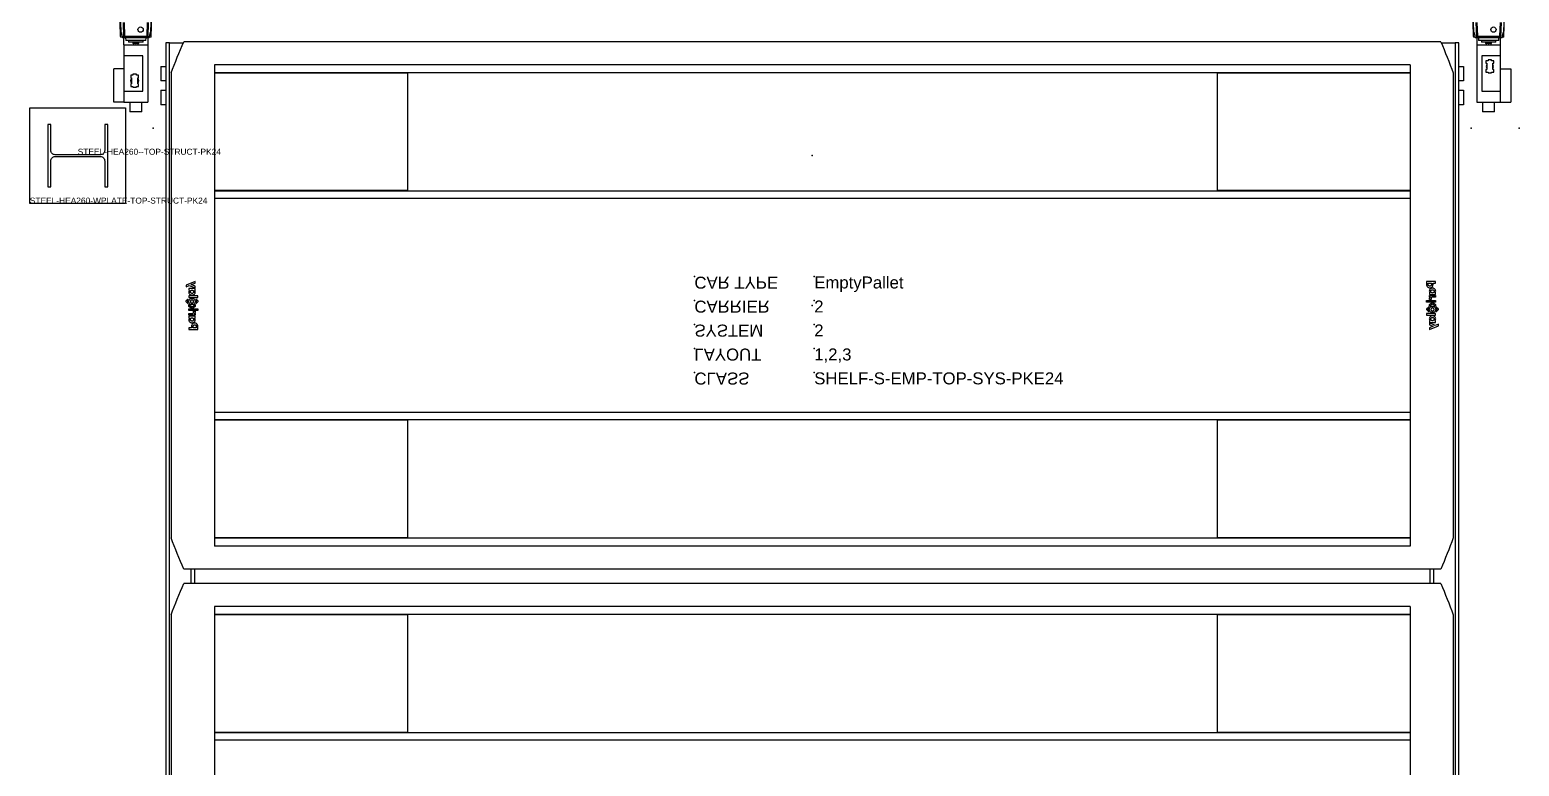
# Model space of a CAD drawing. Header units: millimetres. Extents: x 1005 to 7315, y -2950 to 6147.
# Drawn here: x 1635 to 2257, y -992 to -685 of the extents above; entities that cross this region are included whole.
import ezdxf

# ---------------------------------------------------------------- set-up
doc = ezdxf.new("R2010")
doc.units = ezdxf.units.MM
doc.linetypes.add('PHANTOM', pattern=[12.7, 6.35, -1.27, 1.27, -1.27, 1.27, -1.27])
for name, color, linetype in [('PK24-LOGO', 7, 'Continuous'), ('PK24E', 7, 'Continuous'), ('PK24E-DATA', 7, 'Continuous'), ('PK24E-STRUCT-STEEL', 254, 'Continuous'), ('PKE24E-HIDDEN', 7, 'Continuous')]:
    doc.layers.add(name, color=color, linetype=linetype)
for name, color, linetype, true_color in [('PK24E-COMP-PALLET', 132, 'Continuous', 0x00b7c8), ('PK24E-HELPER', 253, 'PHANTOM', 0xa1a1a1), ('PK24E-SYS-LIFT', 31, 'Continuous', 0xffcc5a), ('PK24E-SYS-SHELF', 31, 'Continuous', 0xffcc5a)]:
    doc.layers.add(name, color=color, linetype=linetype, true_color=true_color)
doc.styles.get("Standard").update_dxf_attribs({"font": 'arial.ttf'})

# ---------------------------------------------------------------- blocks, each defined once
blk = doc.blocks.new('ELIFTTT-CHASIS--TOP-COMP-PKE24')
at = {"layer": 'PK24E-HELPER'}
blk.add_point((0, -167.5), dxfattribs=at)
at = {"layer": 'PK24E-SYS-LIFT'}
for p, q in [((-288.64, -117.85), (-288.75, -111.75)), ((-288.71, -111.75), (-288.56, -116.1)), ((-275.94, -116.1), (-275.79, -111.75)), ((-275.86, -117.85), (-275.75, -111.75)), ((275.86, -117.85), (275.75, -111.75)), ((275.79, -111.75), (275.94, -116.1)), ((288.56, -116.1), (288.71, -111.75)), ((288.64, -117.85), (288.75, -111.75)), ((-288.32, -116.1), (-288.56, -116.1)), ((-287.89, -118.05), (-288.44, -118.05)), ((-287.24, -117.91), (-287.46, -111.91)), ((-287.24, -117.91), (-286.95, -117.61)), ((-277.26, -117.91), (-287.24, -117.91)), ((-287.24, -117.91), (-287.22, -118.3)), ((-287.16, -111.91), (-286.95, -117.61)), ((-286.95, -117.61), (-277.55, -117.61)), ((-277.55, -117.61), (-277.34, -111.91)), ((-277.55, -117.61), (-277.26, -117.91)), ((-277.28, -118.3), (-277.26, -117.91)), ((-277.04, -111.91), (-277.26, -117.91)), ((-276.06, -118.05), (-276.61, -118.05)), ((-275.94, -116.1), (-276.18, -116.1)), ((-275.96, -115.62), (-275.92, -115.63)), ((276.18, -116.1), (275.94, -116.1)), ((276.61, -118.05), (276.06, -118.05)), ((277.26, -117.91), (277.04, -111.91)), ((277.26, -117.91), (277.55, -117.61)), ((287.24, -117.91), (277.26, -117.91)), ((277.26, -117.91), (277.28, -118.3)), ((277.34, -111.91), (277.55, -117.61)), ((277.55, -117.61), (286.95, -117.61)), ((286.95, -117.61), (287.16, -111.91)), ((286.95, -117.61), (287.24, -117.91)), ((287.22, -118.3), (287.24, -117.91)), ((287.46, -111.91), (287.24, -117.91)), ((288.44, -118.05), (287.89, -118.05)), ((288.56, -116.1), (288.32, -116.1)), ((288.54, -115.62), (288.58, -115.63)), ((-287.22, -118.3), (-287.82, -118.3)), ((-287.25, -121.25), (-287.25, -118.3)), ((-287.25, -121.25), (-277.25, -121.25)), ((-287.25, -121.25), (-287.25, -125.85)), ((-277.28, -118.3), (-287.22, -118.3)), ((-286.53, -118.3), (-286.47, -119.4)), ((-278.03, -119.4), (-286.47, -119.4)), ((-285.25, -119.4), (-285.25, -120.1)), ((-279.25, -120.1), (-285.25, -120.1)), ((-283.5, -120.1), (-283.5, -120.6)), ((-283.5, -120.6), (-283.4, -120.7)), ((-283.5, -120.6), (-281, -120.6)), ((-281.1, -120.7), (-283.4, -120.7)), ((-283.25, -120.7), (-283.25, -121.25)), ((-281.25, -121.25), (-281.25, -120.7)), ((-281.1, -120.7), (-281, -120.6)), ((-281, -120.6), (-281, -120.1)), ((-279.25, -120.1), (-279.25, -119.4)), ((-278.03, -119.4), (-277.97, -118.3)), ((-276.68, -118.3), (-277.28, -118.3)), ((-277.25, -118.3), (-277.25, -121.25)), ((-277.25, -121.25), (-277.25, -145.25)), ((277.28, -118.3), (276.68, -118.3)), ((277.25, -118.3), (277.25, -121.25)), ((277.25, -121.25), (287.25, -121.25)), ((277.25, -121.25), (277.25, -145.25)), ((287.22, -118.3), (277.28, -118.3)), ((277.97, -118.3), (278.03, -119.4)), ((286.47, -119.4), (278.03, -119.4)), ((279.25, -119.4), (279.25, -120.1)), ((285.25, -120.1), (279.25, -120.1)), ((281, -120.1), (281, -120.6)), ((281, -120.6), (281.1, -120.7)), ((281, -120.6), (283.5, -120.6)), ((283.4, -120.7), (281.1, -120.7)), ((281.25, -120.7), (281.25, -121.25)), ((283.25, -121.25), (283.25, -120.7)), ((283.4, -120.7), (283.5, -120.6)), ((283.5, -120.6), (283.5, -120.1)), ((285.25, -120.1), (285.25, -119.4)), ((286.47, -119.4), (286.53, -118.3)), ((287.82, -118.3), (287.22, -118.3)), ((287.25, -121.25), (287.25, -118.3)), ((287.25, -125.85), (287.25, -121.25)), ((-279.35, -125.85), (-287.25, -125.85)), ((-287.25, -125.85), (-287.25, -140.65)), ((-279.35, -140.65), (-279.35, -125.85)), ((287.25, -125.85), (279.35, -125.85)), ((279.35, -125.85), (279.35, -140.65)), ((281.1, -127.88), (281.1, -128.98)), ((282.02, -127.88), (281.1, -127.88)), ((281.1, -128.98), (281.48, -128.98)), ((281.48, -128.98), (281.48, -131.52)), ((282.02, -127.55), (282.02, -127.88)), ((283.48, -127.55), (282.02, -127.55)), ((283.48, -127.88), (283.48, -127.55)), ((284.4, -127.88), (283.48, -127.88)), ((284.02, -128.98), (284.4, -128.98)), ((284.02, -131.52), (284.02, -128.98)), ((284.4, -128.98), (284.4, -127.88)), ((287.25, -140.65), (287.25, -125.85)), ((-291.45, -145.25), (-291.45, -131.25)), ((-287.25, -131.25), (-291.45, -131.25)), ((-284.4, -133.88), (-284.4, -134.98)), ((-283.48, -133.88), (-284.4, -133.88)), ((-284.4, -134.98), (-284.02, -134.98)), ((-284.02, -134.98), (-284.02, -137.52)), ((-282.02, -133.55), (-283.48, -133.55)), ((-283.48, -133.55), (-283.48, -133.88)), ((-282.02, -133.88), (-282.02, -133.55)), ((-281.1, -133.88), (-282.02, -133.88)), ((-281.48, -134.98), (-281.1, -134.98)), ((-281.48, -137.52), (-281.48, -134.98)), ((-281.1, -134.98), (-281.1, -133.88)), ((281.1, -131.52), (281.1, -132.62)), ((281.48, -131.52), (281.1, -131.52)), ((281.1, -132.62), (282.02, -132.62)), ((282.02, -132.62), (282.02, -132.95)), ((282.02, -132.95), (283.48, -132.95)), ((283.48, -132.62), (284.4, -132.62)), ((283.48, -132.95), (283.48, -132.62)), ((284.4, -131.52), (284.02, -131.52)), ((284.4, -132.62), (284.4, -131.52)), ((287.25, -131.25), (291.45, -131.25)), ((291.45, -131.25), (291.45, -145.25)), ((-287.25, -140.65), (-279.35, -140.65)), ((-287.25, -140.65), (-287.25, -145.25)), ((-284.4, -137.52), (-284.4, -138.62)), ((-284.02, -137.52), (-284.4, -137.52)), ((-284.4, -138.62), (-283.48, -138.62)), ((-283.48, -138.62), (-283.48, -138.95)), ((-283.48, -138.95), (-282.02, -138.95)), ((-282.02, -138.62), (-281.1, -138.62)), ((-282.02, -138.95), (-282.02, -138.62)), ((-281.1, -137.52), (-281.48, -137.52)), ((-281.1, -138.62), (-281.1, -137.52)), ((279.35, -140.65), (287.25, -140.65)), ((287.25, -145.25), (287.25, -140.65)), ((-287.25, -145.25), (-291.45, -145.25)), ((-287.25, -145.25), (-277.25, -145.25)), ((-284.75, -145.25), (-284.75, -149.25)), ((-279.75, -149.25), (-279.75, -145.25)), ((277.25, -145.25), (287.25, -145.25)), ((279.75, -145.25), (279.75, -149.25)), ((284.75, -149.25), (284.75, -145.25)), ((287.25, -145.25), (291.45, -145.25)), ((-279.75, -149.25), (-284.75, -149.25)), ((284.75, -149.25), (279.75, -149.25))]:
    blk.add_line(p, q, dxfattribs=at)
for centre in [(-280.25, -114.91), (284.25, -114.91)]:
    blk.add_circle(centre, 1.1, dxfattribs=at)
for centre, radius, start, end in [((-288.44, -117.85), 0.2, 181, 270), ((-287.75, -117), 0.45, 155.42532, 227.75474), ((-276.75, -117), 0.45, 312.24526, 24.57468), ((-276.06, -117.85), 0.2, 270, 359), ((276.06, -117.85), 0.2, 181, 270), ((276.75, -117), 0.45, 155.42532, 227.75474), ((287.75, -117), 0.45, 312.24526, 24.57468), ((288.44, -117.85), 0.2, 270, 359), ((282.75, -130.25), 1.5, 147.85095, 212.14905), ((282.75, -130.25), 1.5, 327.85095, 32.14905), ((-282.75, -136.25), 1.72, 137.62997, 222.37003), ((-282.75, -136.25), 1.72, 317.62997, 42.37003)]:
    blk.add_arc(centre, radius, start, end, dxfattribs=at)
for centre, start_param, end_param in [((-258.83, -111.06), 1.745058, 1.81444), ((-305.67, -111.06), 4.468745, 4.538127), ((305.67, -111.06), 1.745058, 1.81444), ((258.83, -111.06), 4.468745, 4.538127)]:
    blk.add_ellipse(centre, major_axis=(0, 29.91), ratio=0.99939, start_param=start_param, end_param=end_param, dxfattribs=at)
for points, knots in [([(-288.32, -116.1), (-288.31, -116.11), (-288.29, -116.12), (-288.28, -116.18), (-288.27, -116.23), (-288.26, -116.25)], [0, 0, 0, 0, 0.43316, 0.866317, 1, 1, 1, 1]), ([(-276.24, -116.25), (-276.23, -116.21), (-276.21, -116.14), (-276.19, -116.1), (-276.19, -116.1), (-276.18, -116.1)], [0, 0, 0, 0, 0.432931, 0.865827, 1, 1, 1, 1]), ([(-275.92, -114.19), (-275.92, -114.19), (-275.93, -114.2), (-275.94, -114.28), (-275.96, -114.44), (-275.97, -114.66), (-275.99, -114.9), (-275.99, -115.15), (-275.99, -115.36), (-275.98, -115.53), (-275.97, -115.62), (-275.97, -115.62), (-275.96, -115.61)], [0, 0, 0, 0, 0.009511, 0.124894, 0.240611, 0.356456, 0.472081, 0.587302, 0.702221, 0.817124, 0.932235, 1, 1, 1, 1]), ([(-275.89, -114.18), (-275.89, -114.18), (-275.89, -114.16), (-275.89, -114.22), (-275.9, -114.37), (-275.9, -114.62), (-275.9, -114.9), (-275.91, -115.18), (-275.91, -115.43), (-275.92, -115.58), (-275.92, -115.64), (-275.92, -115.63), (-275.92, -115.63)], [0, 0, 0, 0, 0.000422, 0.125216, 0.249969, 0.374831, 0.499914, 0.625089, 0.750116, 0.875001, 0.999834, 1, 1, 1, 1]), ([(-275.92, -115.24), (-275.92, -115.23), (-275.92, -115.15), (-275.91, -114.97), (-275.9, -114.73), (-275.9, -114.53), (-275.9, -114.43), (-275.9, -114.39)], [0, 0, 0, 0, 0.041978, 0.30628, 0.570431, 0.834353, 1, 1, 1, 1]), ([(276.18, -116.1), (276.19, -116.11), (276.21, -116.12), (276.22, -116.18), (276.23, -116.23), (276.24, -116.25)], [0, 0, 0, 0, 0.43316, 0.866325, 1, 1, 1, 1]), ([(288.26, -116.25), (288.27, -116.21), (288.29, -116.14), (288.31, -116.1), (288.31, -116.1), (288.32, -116.1)], [0, 0, 0, 0, 0.432931, 0.865827, 1, 1, 1, 1]), ([(288.58, -114.19), (288.58, -114.19), (288.57, -114.2), (288.56, -114.28), (288.54, -114.44), (288.53, -114.66), (288.51, -114.9), (288.51, -115.15), (288.51, -115.36), (288.52, -115.53), (288.53, -115.62), (288.53, -115.62), (288.54, -115.61)], [0, 0, 0, 0, 0.009511, 0.124893, 0.240611, 0.356456, 0.472081, 0.587302, 0.702221, 0.817124, 0.932235, 1, 1, 1, 1]), ([(288.61, -114.18), (288.61, -114.18), (288.61, -114.16), (288.61, -114.22), (288.6, -114.37), (288.6, -114.62), (288.6, -114.9), (288.59, -115.18), (288.59, -115.43), (288.58, -115.58), (288.58, -115.64), (288.58, -115.63), (288.58, -115.63)], [0, 0, 0, 0, 0.000422, 0.125216, 0.249969, 0.374831, 0.499914, 0.625089, 0.750116, 0.875001, 0.999834, 1, 1, 1, 1]), ([(288.58, -115.24), (288.58, -115.23), (288.58, -115.15), (288.59, -114.97), (288.6, -114.73), (288.6, -114.53), (288.6, -114.43), (288.6, -114.39)], [0, 0, 0, 0, 0.041978, 0.306281, 0.570431, 0.834353, 1, 1, 1, 1]), ([(-287.83, -118.28), (-287.83, -118.28), (-287.83, -118.3), (-287.82, -118.3), (-287.82, -118.3)], [0, 0, 0, 0, 0.485402, 1, 1, 1, 1]), ([(-282.09, -121.25), (-282.11, -121.24), (-282.16, -121.21), (-282.25, -121.2), (-282.34, -121.21), (-282.39, -121.24), (-282.41, -121.25)], [0, 0, 0, 0, 0.230406, 0.49981, 0.78779, 1, 1, 1, 1]), ([(-276.68, -118.3), (-276.68, -118.3), (-276.67, -118.3), (-276.67, -118.28), (-276.67, -118.28)], [0, 0, 0, 0, 0.487803, 1, 1, 1, 1]), ([(276.67, -118.28), (276.67, -118.28), (276.67, -118.3), (276.68, -118.3), (276.68, -118.3)], [0, 0, 0, 0, 0.485402, 1, 1, 1, 1]), ([(282.41, -121.25), (282.39, -121.24), (282.34, -121.21), (282.25, -121.2), (282.16, -121.21), (282.11, -121.24), (282.09, -121.25)], [0, 0, 0, 0, 0.230406, 0.49981, 0.78779, 1, 1, 1, 1]), ([(287.82, -118.3), (287.82, -118.3), (287.83, -118.3), (287.83, -118.28), (287.83, -118.28)], [0, 0, 0, 0, 0.487803, 1, 1, 1, 1])]:
    blk.add_open_spline(points, degree=3, knots=knots, dxfattribs=at)
blk = doc.blocks.new('STEEL-HEA260--TOP-STRUCT-PK24')
at = {"layer": 'PK24E-STRUCT-STEEL', "color": 8, "true_color": 0x808080}
blk.add_lwpolyline([(11.25, 13), (11.25, 2.175, -0.4142136), (9.45, 0.375), (-9.45, 0.375, -0.4142136), (-11.25, 2.175), (-11.25, 13), (-12.5, 13), (-12.5, -13), (-11.25, -13), (-11.25, -2.175, -0.4142136), (-9.45, -0.375), (9.45, -0.375, -0.4142136), (11.25, -2.175), (11.25, -13), (12.5, -13), (12.5, 13)], format="xyb", close=True, dxfattribs=at)
at = {"layer": 'PKE24E-HIDDEN'}
blk.add_attdef('COMP_TYPE', (0, 0.375), '', height=2.5, dxfattribs=at)
blk = doc.blocks.new('STEEL-HEA260-WPLATE-TOP-STRUCT-PK24')
at = {"layer": 'PK24E-STRUCT-STEEL', "color": 8, "true_color": 0x808080}
blk.add_lwpolyline([(-20, 20), (20, 20), (20, -20), (-20, -20)], close=True, dxfattribs=at)
blk.add_blockref('STEEL-HEA260--TOP-STRUCT-PK24', (0, 0)).add_auto_attribs({'COMP_TYPE': 'STEEL-HEA260--TOP-STRUCT-PK24'})
at = {"layer": 'PK24E-DATA'}
blk.add_attdef('COMP_TYPE', (-20, -20), '', height=2.5, dxfattribs=at)
blk = doc.blocks.new('ELIFT-COLUMNS--TOP-COMP-PKE24')
for p in [(-306.5, -167.5), (323.5, -167.5)]:
    blk.add_blockref('STEEL-HEA260-WPLATE-TOP-STRUCT-PK24', p).add_auto_attribs({'COMP_TYPE': 'STEEL-HEA260-WPLATE-TOP-STRUCT-PK24'})
blk = doc.blocks.new('ELIFTTT---TOP-SYS-PKE24')
for name in ['ELIFT-COLUMNS--TOP-COMP-PKE24', 'ELIFTTT-CHASIS--TOP-COMP-PKE24']:
    blk.add_blockref(name, (0, 0))
at = {"layer": 'PK24E-DATA'}
for tag, p in [('COMP_TYPE', (3.47, 12.51)), ('LAYOUT_ID', (3.47, 2.51)), ('SYSTEM_ID', (3.47, -7.49)), ('CARRIER_ID', (3.47, -17.49)), ('CON_CARS', (3.47, -27.49))]:
    blk.add_attdef(tag, p, '', height=5, dxfattribs=at)
blk = doc.blocks.new('LOGO----DECOR-PK24')
at = {"layer": 'PK24-LOGO'}
for p, q in [((-10, 2.13), (-8.71, 2.13)), ((-10, -1.62), (-10, 2.13)), ((-9.29, 1.47), (-9.29, 0.11)), ((-8.76, 1.47), (-9.29, 1.47)), ((-9.29, 0.11), (-8.76, 0.11)), ((-8.61, 1.46), (-8.76, 1.47)), ((-8.76, 0.11), (-8.61, 0.13)), ((-8.71, 2.13), (-8.43, 2.11)), ((-8.48, 1.42), (-8.61, 1.46)), ((-8.61, 0.13), (-8.48, 0.17)), ((-8.36, 1.35), (-8.48, 1.42)), ((-8.48, 0.17), (-8.36, 0.23)), ((-8.43, 2.11), (-8.3, 2.07)), ((-8.26, 1.27), (-8.36, 1.35)), ((-8.36, 0.23), (-8.26, 0.31)), ((-8.3, 2.07), (-8.17, 2.03)), ((-8.19, 1.17), (-8.26, 1.27)), ((-8.26, 0.31), (-8.19, 0.41)), ((-8.13, 1.05), (-8.19, 1.17)), ((-8.19, 0.41), (-8.13, 0.53)), ((-8.17, 2.03), (-7.94, 1.9)), ((-8.09, 0.93), (-8.13, 1.05)), ((-8.13, 0.53), (-8.09, 0.66)), ((-8.08, 0.79), (-8.09, 0.93)), ((-8.09, 0.66), (-8.08, 0.79)), ((-7.94, 1.9), (-7.74, 1.74)), ((-7.74, 1.74), (-7.58, 1.55)), ((-7.58, 0.04), (-7.74, -0.16)), ((-7.58, 1.55), (-7.46, 1.32)), ((-7.46, 0.27), (-7.58, 0.04)), ((-7.46, 1.32), (-7.38, 1.06)), ((-7.38, 0.52), (-7.46, 0.27)), ((-7.38, 1.06), (-7.36, 0.79)), ((-7.36, 0.79), (-7.38, 0.52)), ((-7.19, -0.02), (-7.16, 0.13)), ((-7.16, 0.13), (-7.11, 0.26)), ((-7.11, 0.26), (-6.98, 0.49)), ((-6.98, 0.49), (-6.82, 0.68)), ((-6.82, 0.68), (-6.62, 0.82)), ((-6.62, 0.82), (-6.41, 0.92)), ((-6.42, 0.06), (-6.48, -0.05)), ((-6.33, 0.17), (-6.42, 0.06)), ((-6.41, 0.92), (-6.19, 0.98)), ((-6.23, 0.25), (-6.33, 0.17)), ((-6.11, 0.31), (-6.23, 0.25)), ((-6.19, 0.98), (-5.97, 1)), ((-5.98, 0.35), (-6.11, 0.31)), ((-5.84, 0.36), (-5.98, 0.35)), ((-5.97, 1), (-5.74, 0.98)), ((-5.71, 0.35), (-5.84, 0.36)), ((-5.74, 0.98), (-5.53, 0.92)), ((-5.58, 0.31), (-5.71, 0.35)), ((-5.47, 0.24), (-5.58, 0.31)), ((-5.53, 0.92), (-5.35, 0.82)), ((-5.37, 0.16), (-5.47, 0.24)), ((-5.29, 0.06), (-5.37, 0.16)), ((-5.35, 0.82), (-5.21, 0.7)), ((-5.23, -0.06), (-5.29, 0.06)), ((-5.21, 0.7), (-5.21, 0.95)), ((-5.21, 0.95), (-4.5, 0.95)), ((-4.5, 0.95), (-4.5, -1.62)), ((-3.41, 0.95), (-4.11, 0.95)), ((-4.11, 0.95), (-4.11, -1.62)), ((-3.41, 0.53), (-3.41, 0.95)), ((-3.36, 0.62), (-3.41, 0.53)), ((-3.37, -0.03), (-3.32, 0.06)), ((-3.29, 0.71), (-3.36, 0.62)), ((-3.32, 0.06), (-3.26, 0.13)), ((-3.22, 0.78), (-3.29, 0.71)), ((-3.26, 0.13), (-3.19, 0.19)), ((-3.14, 0.84), (-3.22, 0.78)), ((-3.19, 0.19), (-3.11, 0.23)), ((-3.05, 0.89), (-3.14, 0.84)), ((-3.11, 0.23), (-3.02, 0.26)), ((-2.94, 0.92), (-3.05, 0.89)), ((-3.02, 0.26), (-2.92, 0.27)), ((-2.83, 0.94), (-2.94, 0.92)), ((-2.92, 0.27), (-2.42, 0.27)), ((-2.7, 0.95), (-2.83, 0.94)), ((-2.42, 0.95), (-2.7, 0.95)), ((-2.42, 0.27), (-2.42, 0.95)), ((-1.42, 2.13), (-2.13, 2.13)), ((-2.13, 2.13), (-2.13, -1.62)), ((-1.42, -1.62), (-1.42, 2.13)), ((-0.37, 0.95), (-1.42, -0.33)), ((-0.61, -0.33), (0.44, 0.95)), ((0.44, 0.95), (-0.37, 0.95)), ((0.44, 0.19), (0.36, -0.06)), ((0.56, 0.41), (0.44, 0.19)), ((0.72, 0.61), (0.56, 0.41)), ((0.92, 0.77), (0.72, 0.61)), ((0.77, 1.32), (0.79, 1.37)), ((0.78, 1.26), (0.77, 1.32)), ((0.81, 1.24), (0.78, 1.26)), ((0.79, 1.37), (1.61, 2.19)), ((0.85, 1.23), (0.81, 1.24)), ((0.89, 1.24), (0.85, 1.23)), ((1.07, 1.32), (0.89, 1.24)), ((1.15, 0.9), (0.92, 0.77)), ((1.27, 1.37), (1.07, 1.32)), ((1.07, -0.08), (1.13, 0.03)), ((1.13, 0.03), (1.21, 0.12)), ((1.4, 0.98), (1.15, 0.9)), ((1.21, 0.12), (1.3, 0.2)), ((1.46, 1.41), (1.27, 1.37)), ((1.3, 0.2), (1.41, 0.26)), ((1.67, 1), (1.4, 0.98)), ((1.41, 0.26), (1.54, 0.3)), ((1.67, 1.42), (1.46, 1.41)), ((1.54, 0.3), (1.67, 0.31)), ((1.61, 2.19), (1.67, 2.21)), ((1.67, 2.21), (1.73, 2.19)), ((1.87, 1.41), (1.67, 1.42)), ((1.94, 0.98), (1.67, 1)), ((1.67, 0.31), (1.8, 0.3)), ((1.73, 2.19), (2.54, 1.37)), ((1.8, 0.3), (1.92, 0.26)), ((2.07, 1.37), (1.87, 1.41)), ((1.92, 0.26), (2.03, 0.2)), ((2.19, 0.9), (1.94, 0.98)), ((2.03, 0.2), (2.13, 0.12)), ((2.26, 1.32), (2.07, 1.37)), ((2.13, 0.12), (2.2, 0.03)), ((2.41, 0.77), (2.19, 0.9)), ((2.2, 0.03), (2.26, -0.08)), ((2.45, 1.24), (2.26, 1.32)), ((2.61, 0.61), (2.41, 0.77)), ((2.48, 1.23), (2.45, 1.24)), ((2.52, 1.24), (2.48, 1.23)), ((2.55, 1.26), (2.52, 1.24)), ((2.54, 1.37), (2.57, 1.32)), ((2.57, 1.32), (2.55, 1.26)), ((2.78, 0.41), (2.61, 0.61)), ((2.9, 0.19), (2.78, 0.41)), ((2.98, -0.06), (2.9, 0.19)), ((3.31, 2.13), (4.01, 2.13)), ((3.31, -1.62), (3.31, 2.13)), ((4.01, 2.13), (4.01, -1.62)), ((4.37, -0.02), (4.4, 0.13)), ((4.4, 0.13), (4.45, 0.26)), ((4.45, 0.26), (4.58, 0.49)), ((4.58, 0.49), (4.74, 0.68)), ((4.74, 0.68), (4.93, 0.82)), ((4.93, 0.82), (5.15, 0.92)), ((5.14, 0.06), (5.08, -0.05)), ((5.23, 0.17), (5.14, 0.06)), ((5.15, 0.92), (5.37, 0.98)), ((5.33, 0.25), (5.23, 0.17)), ((5.45, 0.31), (5.33, 0.25)), ((5.37, 0.98), (5.59, 1)), ((5.58, 0.35), (5.45, 0.31)), ((5.72, 0.36), (5.58, 0.35)), ((5.59, 1), (5.82, 0.98)), ((5.85, 0.35), (5.72, 0.36)), ((5.82, 0.98), (6.03, 0.92)), ((5.98, 0.31), (5.85, 0.35)), ((6.09, 0.24), (5.98, 0.31)), ((6.03, 0.92), (6.21, 0.82)), ((6.19, 0.16), (6.09, 0.24)), ((6.27, 0.06), (6.19, 0.16)), ((6.21, 0.82), (6.35, 0.7)), ((6.32, -0.06), (6.27, 0.06)), ((6.35, 0.7), (6.35, 0.95)), ((6.35, 0.95), (7.06, 0.95)), ((7.06, 0.95), (7.06, -1.62)), ((8.33, -1.51), (7.31, 0.95)), ((7.31, 0.95), (8.05, 0.95)), ((8.05, 0.95), (8.68, -0.63)), ((10, 0.95), (8.51, -2.81)), ((8.68, -0.63), (9.27, 0.95)), ((9.27, 0.95), (10, 0.95)), ((-9.29, -1.62), (-10, -1.62)), ((-8.71, -0.55), (-9.29, -0.55)), ((-9.29, -0.55), (-9.29, -1.62)), ((-8.43, -0.52), (-8.71, -0.55)), ((-8.3, -0.49), (-8.43, -0.52)), ((-8.17, -0.44), (-8.3, -0.49)), ((-7.94, -0.32), (-8.17, -0.44)), ((-7.74, -0.16), (-7.94, -0.32)), ((-7.22, -0.33), (-7.21, -0.17)), ((-7.21, -0.5), (-7.22, -0.33)), ((-7.21, -0.17), (-7.19, -0.02)), ((-7.19, -0.65), (-7.21, -0.5)), ((-7.16, -0.79), (-7.19, -0.65)), ((-7.1, -0.92), (-7.16, -0.79)), ((-6.97, -1.15), (-7.1, -0.92)), ((-6.81, -1.34), (-6.97, -1.15)), ((-6.62, -1.48), (-6.81, -1.34)), ((-6.41, -1.59), (-6.62, -1.48)), ((-6.52, -0.18), (-6.53, -0.33)), ((-6.53, -0.33), (-6.52, -0.47)), ((-6.48, -0.05), (-6.52, -0.18)), ((-6.52, -0.47), (-6.48, -0.6)), ((-6.48, -0.6), (-6.42, -0.72)), ((-6.42, -0.72), (-6.33, -0.82)), ((-6.19, -1.65), (-6.41, -1.59)), ((-6.33, -0.82), (-6.23, -0.9)), ((-6.23, -0.9), (-6.11, -0.97)), ((-5.98, -1.67), (-6.19, -1.65)), ((-6.11, -0.97), (-5.98, -1.01)), ((-5.98, -1.01), (-5.84, -1.02)), ((-5.74, -1.65), (-5.98, -1.67)), ((-5.84, -1.02), (-5.71, -1.01)), ((-5.53, -1.57), (-5.74, -1.65)), ((-5.71, -1.01), (-5.58, -0.97)), ((-5.58, -0.97), (-5.47, -0.9)), ((-5.35, -1.47), (-5.53, -1.57)), ((-5.47, -0.9), (-5.37, -0.82)), ((-5.37, -0.82), (-5.29, -0.72)), ((-5.21, -1.33), (-5.35, -1.47)), ((-5.29, -0.72), (-5.23, -0.6)), ((-5.2, -0.19), (-5.23, -0.06)), ((-5.23, -0.6), (-5.2, -0.47)), ((-5.21, -1.62), (-5.21, -1.33)), ((-5.21, -1.33), (-5.21, -1.33)), ((-4.5, -1.62), (-5.21, -1.62)), ((-5.19, -0.33), (-5.2, -0.19)), ((-5.2, -0.47), (-5.19, -0.33)), ((-4.11, -1.62), (-3.41, -1.62)), ((-3.41, -0.21), (-3.4, -0.12)), ((-3.41, -1.62), (-3.41, -0.21)), ((-3.4, -0.12), (-3.37, -0.03)), ((-2.13, -1.62), (-1.42, -1.62)), ((-1.42, -0.33), (-0.37, -1.62)), ((0.44, -1.62), (-0.61, -0.33)), ((-0.37, -1.62), (0.44, -1.62)), ((0.36, -0.06), (0.33, -0.33)), ((0.33, -0.33), (0.36, -0.6)), ((0.36, -0.6), (0.44, -0.85)), ((0.44, -0.85), (0.56, -1.08)), ((0.56, -1.08), (0.72, -1.28)), ((0.72, -1.28), (0.92, -1.44)), ((0.77, -1.98), (0.78, -1.93)), ((0.79, -2.04), (0.77, -1.98)), ((0.78, -1.93), (0.81, -1.9)), ((1.61, -2.85), (0.79, -2.04)), ((0.81, -1.9), (0.85, -1.89)), ((0.85, -1.89), (0.89, -1.9)), ((0.89, -1.9), (1.07, -1.98)), ((0.92, -1.44), (1.15, -1.56)), ((1.02, -0.33), (1.03, -0.2)), ((1.03, -0.46), (1.02, -0.33)), ((1.03, -0.2), (1.07, -0.08)), ((1.07, -0.59), (1.03, -0.46)), ((1.13, -0.7), (1.07, -0.59)), ((1.07, -1.98), (1.27, -2.04)), ((1.21, -0.79), (1.13, -0.7)), ((1.15, -1.56), (1.4, -1.64)), ((1.3, -0.87), (1.21, -0.79)), ((1.27, -2.04), (1.46, -2.07)), ((1.41, -0.93), (1.3, -0.87)), ((1.4, -1.64), (1.67, -1.67)), ((1.54, -0.97), (1.41, -0.93)), ((1.46, -2.07), (1.67, -2.09)), ((1.67, -0.98), (1.54, -0.97)), ((1.67, -2.88), (1.61, -2.85)), ((1.8, -0.97), (1.67, -0.98)), ((1.67, -1.67), (1.94, -1.64)), ((1.67, -2.09), (1.87, -2.07)), ((1.73, -2.85), (1.67, -2.88)), ((2.54, -2.04), (1.73, -2.85)), ((1.92, -0.93), (1.8, -0.97)), ((1.87, -2.07), (2.07, -2.04)), ((2.03, -0.87), (1.92, -0.93)), ((1.94, -1.64), (2.19, -1.56)), ((2.13, -0.79), (2.03, -0.87)), ((2.07, -2.04), (2.26, -1.98)), ((2.2, -0.7), (2.13, -0.79)), ((2.19, -1.56), (2.41, -1.44)), ((2.26, -0.59), (2.2, -0.7)), ((2.26, -0.08), (2.3, -0.2)), ((2.3, -0.46), (2.26, -0.59)), ((2.26, -1.98), (2.45, -1.9)), ((2.3, -0.2), (2.31, -0.33)), ((2.31, -0.33), (2.3, -0.46)), ((2.41, -1.44), (2.61, -1.28)), ((2.45, -1.9), (2.48, -1.89)), ((2.48, -1.89), (2.52, -1.9)), ((2.52, -1.9), (2.55, -1.93)), ((2.57, -1.98), (2.54, -2.04)), ((2.55, -1.93), (2.57, -1.98)), ((2.61, -1.28), (2.78, -1.08)), ((2.78, -1.08), (2.9, -0.85)), ((2.9, -0.85), (2.98, -0.6)), ((3, -0.33), (2.98, -0.06)), ((2.98, -0.6), (3, -0.33)), ((4.01, -1.62), (3.31, -1.62)), ((4.34, -0.17), (4.37, -0.02)), ((4.34, -0.33), (4.34, -0.17)), ((4.34, -0.5), (4.34, -0.33)), ((4.37, -0.65), (4.34, -0.5)), ((4.4, -0.79), (4.37, -0.65)), ((4.46, -0.92), (4.4, -0.79)), ((4.59, -1.15), (4.46, -0.92)), ((4.75, -1.34), (4.59, -1.15)), ((4.94, -1.48), (4.75, -1.34)), ((5.15, -1.59), (4.94, -1.48)), ((5.04, -0.18), (5.03, -0.33)), ((5.03, -0.33), (5.04, -0.47)), ((5.08, -0.05), (5.04, -0.18)), ((5.04, -0.47), (5.08, -0.6)), ((5.08, -0.6), (5.14, -0.72)), ((5.14, -0.72), (5.23, -0.82)), ((5.37, -1.65), (5.15, -1.59)), ((5.23, -0.82), (5.33, -0.9)), ((5.33, -0.9), (5.45, -0.97)), ((5.58, -1.67), (5.37, -1.65)), ((5.45, -0.97), (5.58, -1.01)), ((5.58, -1.01), (5.72, -1.02)), ((5.81, -1.65), (5.58, -1.67)), ((5.72, -1.02), (5.85, -1.01)), ((6.03, -1.57), (5.81, -1.65)), ((5.85, -1.01), (5.98, -0.97)), ((5.98, -0.97), (6.09, -0.9)), ((6.21, -1.47), (6.03, -1.57)), ((6.09, -0.9), (6.19, -0.82)), ((6.19, -0.82), (6.27, -0.72)), ((6.35, -1.33), (6.21, -1.47)), ((6.27, -0.72), (6.32, -0.6)), ((6.36, -0.19), (6.32, -0.06)), ((6.32, -0.6), (6.36, -0.47)), ((6.35, -1.62), (6.35, -1.33)), ((6.35, -1.33), (6.35, -1.33)), ((7.06, -1.62), (6.35, -1.62)), ((6.37, -0.33), (6.36, -0.19)), ((6.36, -0.47), (6.37, -0.33)), ((7.8, -2.81), (8.33, -1.51)), ((8.51, -2.81), (7.8, -2.81))]:
    blk.add_line(p, q, dxfattribs=at)
blk = doc.blocks.new('*U18')
at = {"layer": 'PK24E-COMP-PALLET'}
for p, q in [((262.27, 110), (-262.27, 110)), ((-249.45, -100.42), (-249.45, 100.42)), ((249.45, 100.42), (-249.45, 100.42)), ((249.45, -100.42), (249.45, 100.42)), ((-267.5, -96.99), (-267.5, 96.99)), ((249.45, 97.11), (-249.45, 97.11)), ((-168.92, 96.89), (-249.45, 96.89)), ((-168.92, 47.89), (-168.92, 96.89)), ((168.92, 47.89), (168.92, 96.89)), ((249.45, 96.89), (168.92, 96.89)), ((267.5, -96.99), (267.5, 96.99)), ((-168.92, 47.89), (-249.45, 47.89)), ((249.45, 47.67), (-249.45, 47.67)), ((249.45, 44.65), (-249.45, 44.65)), ((249.45, 47.89), (168.92, 47.89)), ((249.45, -44.65), (-249.45, -44.65)), ((249.45, -47.67), (-249.45, -47.67)), ((-168.92, -47.89), (-249.45, -47.89)), ((-168.92, -96.89), (-168.92, -47.89)), ((168.92, -96.89), (168.92, -47.89)), ((249.45, -47.89), (168.92, -47.89)), ((-168.92, -96.89), (-249.45, -96.89)), ((249.45, -97.11), (-249.45, -97.11)), ((249.45, -96.89), (168.92, -96.89)), ((249.45, -100.42), (-249.45, -100.42)), ((262.27, -110), (-262.27, -110))]:
    blk.add_line(p, q, dxfattribs=at)
for centre, start, end in [((-7.5, 0), 156.64691, 159.54336), ((7.5, 0), 20.45664, 23.35309), ((-7.5, 0), 200.45664, 203.35309), ((7.5, 0), 336.64691, 339.54336)]:
    blk.add_arc(centre, 277.5, start, end, dxfattribs=at)
at = {"layer": 'PK24E-HELPER'}
blk.add_point((0, 0), dxfattribs=at)
at = {"linetype": 'Continuous'}
for p, rotation in [((-258.48, 0), 270), ((258.48, 0), 90)]:
    blk.add_blockref('LOGO----DECOR-PK24', p, dxfattribs=dict(at, rotation=rotation))
blk = doc.blocks.new('*U19')
for p in [(0, 0), (50, 0), (0, -10), (0, -10), (50, -10), (50, -10), (0, -20), (0, -20), (50, -20), (50, -20), (0, -30), (0, -30), (50, -30), (50, -30), (0, -40), (50, -40)]:
    blk.add_point(p)
blk = doc.blocks.new('*U132')
at = {"layer": 'PK24E-HELPER'}
for p in [(-275, -74), (-275, -74), (275, -74), (295, -74)]:
    blk.add_point(p, dxfattribs=at)
at = {"layer": 'PK24E-SYS-SHELF'}
for p, q in [((-268.25, 811.98), (-268.25, -109.5)), ((268.25, -109.5), (268.25, 811.98)), ((-269.75, -109.5), (-269.75, 796.8)), ((269.75, 796.8), (269.75, -109.5)), ((-259.25, 110), (-259.25, 116)), ((-257.75, 110), (-257.75, 116)), ((257.75, 110), (257.75, 116)), ((259.25, 110), (259.25, 116)), ((-269.75, -83.75), (-271.75, -83.75)), ((-271.75, -89.75), (-271.75, -83.75)), ((271.75, -83.75), (269.75, -83.75)), ((271.75, -89.75), (271.75, -83.75)), ((-271.75, -89.75), (-269.75, -89.75)), ((269.75, -89.75), (271.75, -89.75)), ((-269.75, -93.75), (-271.75, -93.75)), ((-271.75, -99.75), (-271.75, -93.75)), ((271.75, -93.75), (269.75, -93.75)), ((271.75, -99.75), (271.75, -93.75)), ((-271.75, -99.75), (-269.75, -99.75)), ((269.75, -99.75), (271.75, -99.75)), ((-268.25, -109.5), (-269.75, -109.5)), ((-268.25, -109.5), (-262.48, -109.5)), ((262.48, -109.5), (268.25, -109.5)), ((269.75, -109.5), (268.25, -109.5))]:
    blk.add_line(p, q, dxfattribs=at)
at = {"layer": 'PK24E'}
for p in [(0, 226), (0, 0)]:
    blk.add_blockref('*U18', p, dxfattribs=at)
at = {"layer": 'PK24E-DATA'}
blk.add_blockref('*U19', (-49.17, 27.92), dxfattribs=at)
at = {"layer": 'PK24E-DATA', "char_height": 5, "attachment_point": 7}
for s, insert in [('CLASS', (-49.17, 27.92)), ('LAYOUT', (-49.17, 17.92)), ('SYSTEM', (-49.17, 7.92)), ('CARRIER', (-49.17, -2.08)), ('CAR TYPE', (-49.17, -12.08))]:
    blk.add_mtext_dynamic_manual_height_columns(s, width=42.8552, gutter_width=17.5, heights=[0], dxfattribs=dict(at, insert=insert))
at = {"layer": 'PK24E-DATA'}
for tag, p in [('COMP_TYPE', (0.83, 27.92)), ('LAYOUT_ID', (0.83, 17.92)), ('SYSTEM_ID', (0.83, 7.92)), ('CARRIER_ID', (0.83, -2.08)), ('CAR_TYPE', (0.83, -12.08))]:
    blk.add_attdef(tag, p, '', height=5, dxfattribs=at)

msp = doc.modelspace()

# ---------------------------------------------------------------- block references
msp.add_blockref('ELIFTTT---TOP-SYS-PKE24', (1331.836, -570.087))

# ---------------------------------------------------------------- next in the draw order: block references
msp.add_blockref('ELIFTTT---TOP-SYS-PKE24', (1961.836, -570.087))

# ---------------------------------------------------------------- next in the draw order: block references
ref = msp.add_blockref('*U132', (1961.836, -800.087), dxfattribs=dict(xscale=-1, rotation=180))
ref.add_attrib('CAR_TYPE', 'EmptyPallet', (1962.67, -793.004), dxfattribs={"layer": 'PK24E-DATA', "height": 5})
ref.add_attrib('COMP_TYPE', 'SHELF-S-EMP-TOP-SYS-PKE24', (1962.67, -833.008), dxfattribs={"layer": 'PK24E-DATA', "height": 5})
ref.add_attrib('LAYOUT_ID', '1,2,3', (1962.67, -823.025), dxfattribs={"layer": 'PK24E-DATA', "height": 5})
ref.add_attrib('SYSTEM_ID', '2', (1962.67, -813.025), dxfattribs={"layer": 'PK24E-DATA', "height": 5})
ref.add_attrib('CARRIER_ID', '2', (1962.67, -803.025), dxfattribs={"layer": 'PK24E-DATA', "height": 5})

doc.saveas('drawing.dxf')
